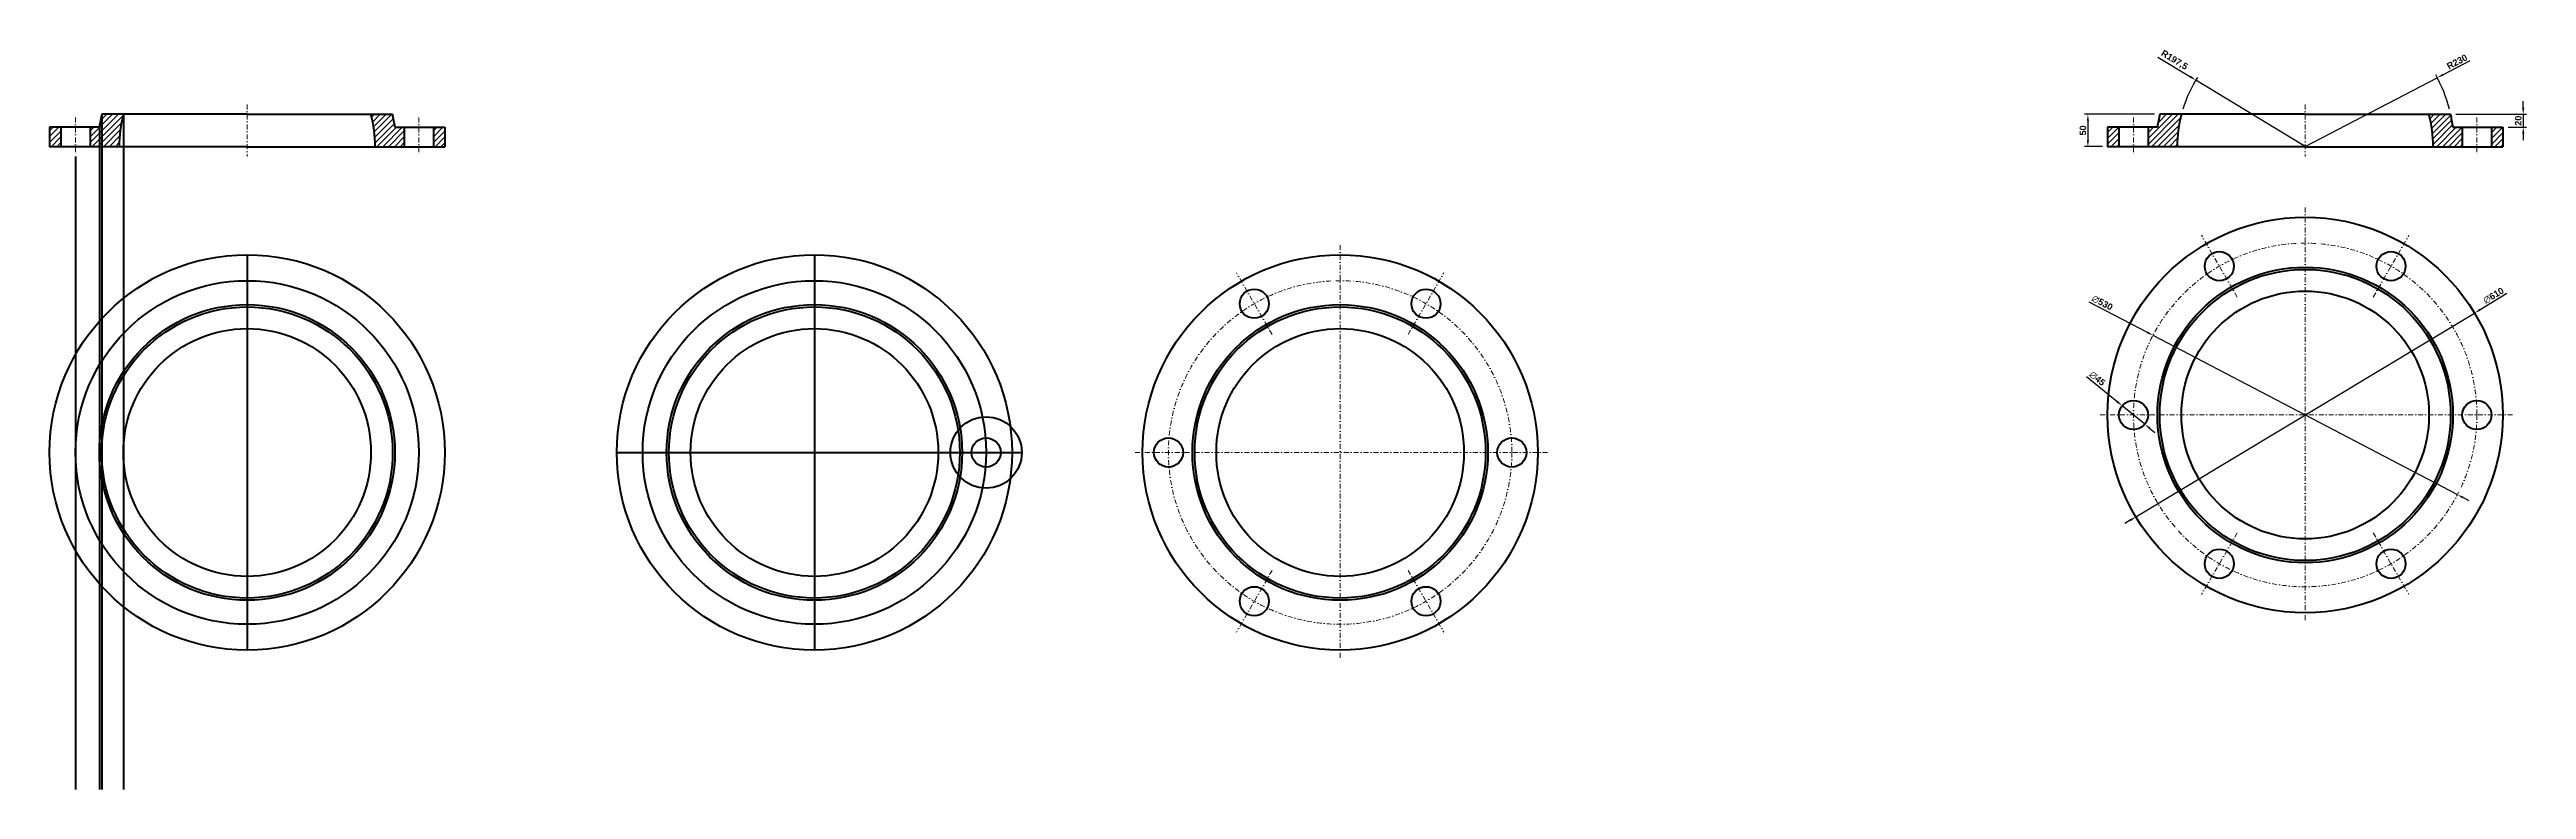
# Model space of a CAD drawing. Header units: millimetres. Extents: x 7195 to 15852, y -351 to 871.
# Drawn here: x 12029 to 15852, y -351 to 790 of the extents above; entities that cross this region are included whole.
import ezdxf

# ---------------------------------------------------------------- set-up
doc = ezdxf.new("R2010")
doc.units = ezdxf.units.MM
doc.header["$LTSCALE"] = 0.3
doc.linetypes.add('DASHDOTX2', pattern=[50.8, 25.4, -12.7, 0, -12.7])
for name, color, linetype, lineweight in [('Contorno', 5, 'Continuous', 50), ('cotas', 7, 'Continuous', 9), ('Hachura', 252, 'Continuous', 15), ('Linha de Centro', 46, 'DASHDOTX2', 9)]:
    doc.layers.add(name, color=color, linetype=linetype, lineweight=lineweight)
doc.styles.add('Cotas', font='')
doc.styles.get('Cotas').set_extended_font_data('Arial', bold=True)
doc.dimstyles.new('Cotas', dxfattribs={"dimscale": 0, "dimtxt": 2.5, "dimasz": 2.5, "dimexe": 1.25, "dimexo": 2, "dimtad": 1, "dimtxsty": 'Cotas', "dimcen": 2.5, "dimclrt": 102, "dimadec": 0, "dimazin": 0, "dimtfac": 1, "dimtmove": 0, "dimatfit": 3, "dimfxl": 1, "dimarcsym": 0})
pattern_1 = [(45, (-3374.5707, -756.2577), (-4.490128, 4.490128), [])]

# ---------------------------------------------------------------- blocks, each defined once
blk = doc.blocks.new('*D1')
at = {"layer": 'cotas', "color": 0, "lineweight": -2, "transparency": 16777216}
for p, q in [((15172.7, 286.4), (15220.3, 247.4)), ((15262.8, 212.6), (15228, 241.1)), ((15270.5, 206.2), (15278.3, 199.9))]:
    blk.add_line(p, q, dxfattribs=at)
at = {"layer": 'cotas', "color": 0, "transparency": 16777216}
for points in [[(15221.3, 248.7), (15219.2, 246.1), (15228, 241.1)], [(15271.6, 207.5), (15269.5, 204.9), (15262.8, 212.6)]]:
    blk.add_solid(points, dxfattribs=at)
at = {"layer": 'Defpoints', "color": 0, "transparency": 16777216}
for p in [(15228, 241.1), (15262.8, 212.6)]:
    blk.add_point(p, dxfattribs=at)
at = {"layer": 'cotas', "color": 102, "transparency": 16777216, "insert": (15189.6, 282.9), "char_height": 10, "attachment_point": 5, "rotation": 320.6852, "style": 'Cotas'}
blk.add_mtext('∅45', dxfattribs=at)
blk = doc.blocks.new('*D2')
at = {"layer": 'cotas', "color": 0, "lineweight": -2, "transparency": 16777216}
for p, q in [((15176.6, 401.4), (15266.7, 354.3)), ((15745.2, 104), (15275.6, 349.6)), ((15754.1, 99.4), (15762.9, 94.7))]:
    blk.add_line(p, q, dxfattribs=at)
at = {"layer": 'cotas', "color": 0, "transparency": 16777216}
for points in [[(15267.5, 355.7), (15265.9, 352.8), (15275.6, 349.6)], [(15754.9, 100.8), (15753.3, 97.9), (15745.2, 104)]]:
    blk.add_solid(points, dxfattribs=at)
at = {"layer": 'Defpoints', "color": 0, "transparency": 16777216}
for p in [(15275.6, 349.6), (15745.2, 104)]:
    blk.add_point(p, dxfattribs=at)
at = {"layer": 'cotas', "color": 102, "transparency": 16777216, "insert": (15197.2, 399.7), "char_height": 10, "attachment_point": 5, "rotation": 332.3909, "style": 'Cotas'}
blk.add_mtext('∅530', dxfattribs=at)
blk = doc.blocks.new('*D3')
at = {"layer": 'cotas', "color": 0, "lineweight": -2, "transparency": 16777216}
for p, q in [((15249.1, 69.6), (15771.8, 384)), ((15821.5, 414), (15780.3, 389.2)), ((15240.5, 64.4), (15231.9, 59.3))]:
    blk.add_line(p, q, dxfattribs=at)
at = {"layer": 'cotas', "color": 0, "transparency": 16777216}
for points in [[(15779.5, 390.6), (15781.2, 387.8), (15771.8, 384)], [(15239.6, 65.9), (15241.3, 63), (15249.1, 69.6)]]:
    blk.add_solid(points, dxfattribs=at)
at = {"layer": 'Defpoints', "color": 0, "transparency": 16777216}
for p in [(15771.8, 384), (15249.1, 69.6)]:
    blk.add_point(p, dxfattribs=at)
at = {"layer": 'cotas', "color": 102, "transparency": 16777216, "insert": (15801.1, 411), "char_height": 10, "attachment_point": 5, "rotation": 31.0318, "style": 'Cotas'}
blk.add_mtext('∅610', dxfattribs=at)
blk = doc.blocks.new('*D4')
at = {"layer": 'cotas', "color": 0, "lineweight": -2, "transparency": 16777216}
for p, q in [((15277.9, 690.7), (15170, 690.7)), ((15175, 680.7), (15175, 650.7)), ((15197.4, 640.7), (15170, 640.7))]:
    blk.add_line(p, q, dxfattribs=at)
at = {"layer": 'cotas', "color": 0, "transparency": 16777216}
for points in [[(15173.4, 680.7), (15176.7, 680.7), (15175, 690.7)], [(15173.4, 650.7), (15176.7, 650.7), (15175, 640.7)]]:
    blk.add_solid(points, dxfattribs=at)
at = {"layer": 'Defpoints', "color": 0, "transparency": 16777216}
for p in [(15285.9, 690.7), (15175, 640.7), (15205.4, 640.7)]:
    blk.add_point(p, dxfattribs=at)
at = {"layer": 'cotas', "color": 102, "transparency": 16777216, "insert": (15167.4, 665.7), "char_height": 10, "attachment_point": 5, "rotation": 90, "style": 'Cotas'}
blk.add_mtext('50', dxfattribs=at)
blk = doc.blocks.new('*D5')
at = {"layer": 'cotas', "color": 0, "lineweight": -2, "transparency": 16777216}
for p, q in [((15742.9, 690.7), (15851.9, 690.7)), ((15846.9, 700.7), (15846.9, 710.7)), ((15846.9, 690.7), (15846.9, 670.7)), ((15823.4, 670.7), (15851.9, 670.7)), ((15846.9, 660.7), (15846.9, 650.7))]:
    blk.add_line(p, q, dxfattribs=at)
at = {"layer": 'cotas', "color": 0, "transparency": 16777216}
for points in [[(15845.2, 700.7), (15848.6, 700.7), (15846.9, 690.7)], [(15845.2, 660.7), (15848.6, 660.7), (15846.9, 670.7)]]:
    blk.add_solid(points, dxfattribs=at)
at = {"layer": 'Defpoints', "color": 0, "transparency": 16777216}
for p in [(15734.9, 690.7), (15815.4, 670.7), (15846.9, 670.7)]:
    blk.add_point(p, dxfattribs=at)
at = {"layer": 'cotas', "color": 102, "transparency": 16777216, "insert": (15839.3, 680.7), "char_height": 10, "attachment_point": 5, "rotation": 90, "style": 'Cotas'}
blk.add_mtext('20', dxfattribs=at)
blk = doc.blocks.new('*D6')
at = {"layer": 'cotas', "color": 0, "lineweight": -2, "transparency": 16777216}
for p, q in [((15283.1, 779), (15333.2, 748.5)), ((15510.4, 640.7), (15341.7, 743.3))]:
    blk.add_line(p, q, dxfattribs=at)
blk.add_arc((15510.4, 640.7), 197.5, 147.2239, 163.0143, dxfattribs=at)
at = {"layer": 'cotas', "color": 0, "transparency": 16777216}
blk.add_solid([(15334, 750), (15332.3, 747.1), (15341.7, 743.3)], dxfattribs=at)
at = {"layer": 'Defpoints', "color": 0, "transparency": 16777216}
for p in [(15341.7, 743.3), (15510.4, 640.7)]:
    blk.add_point(p, dxfattribs=at)
at = {"layer": 'cotas', "color": 102, "transparency": 16777216, "insert": (15308.3, 773.8), "char_height": 10, "attachment_point": 5, "rotation": 328.6744, "style": 'Cotas'}
blk.add_mtext('R197,5', dxfattribs=at)
blk = doc.blocks.new('*D7')
at = {"layer": 'cotas', "color": 0, "lineweight": -2, "transparency": 16777216}
for p, q in [((15764.5, 773.3), (15723.2, 751.7)), ((15510.4, 640.7), (15714.3, 747.1))]:
    blk.add_line(p, q, dxfattribs=at)
blk.add_arc((15510.4, 640.7), 230, 14.5488, 28.8113, dxfattribs=at)
at = {"layer": 'cotas', "color": 0, "transparency": 16777216}
blk.add_solid([(15722.4, 753.2), (15723.9, 750.3), (15714.3, 747.1)], dxfattribs=at)
at = {"layer": 'Defpoints', "color": 0, "transparency": 16777216}
for p in [(15714.3, 747.1), (15510.4, 640.7)]:
    blk.add_point(p, dxfattribs=at)
at = {"layer": 'cotas', "color": 102, "transparency": 16777216, "insert": (15744.8, 771.6), "char_height": 10, "attachment_point": 5, "rotation": 27.5658, "style": 'Cotas'}
blk.add_mtext('R230', dxfattribs=at)

msp = doc.modelspace()

# ---------------------------------------------------------------- hatches: boundary and pattern name
at = {"layer": 'Hachura'}
h = msp.add_hatch(dxfattribs=at)
h.set_pattern_fill('ANSI31', color=256, scale=2)
h.set_pattern_definition(pattern_1)
h.paths.add_polyline_path([(12046.729, 670.666), (12029.229, 670.666), (12029.229, 640.666), (12046.729, 640.666)])
h.paths.add_polyline_path([(12143.162, 690.666), (12109.729, 690.666, 0.02208698), (12106.193, 670.666), (12091.729, 670.666), (12091.729, 640.666), (12136.729, 640.666, -0.06407497)])
h.paths.add_polyline_path([(12576.729, 670.666), (12562.264, 670.666, 0.02208698), (12558.728, 690.666), (12525.295, 690.666, -0.06407497), (12531.729, 640.666), (12576.729, 640.666)])
h.paths.add_polyline_path([(12639.229, 670.666), (12621.729, 670.666), (12621.729, 640.666), (12639.229, 640.666)])
h = msp.add_hatch(dxfattribs=at)
h.set_pattern_fill('ANSI31', color=256, scale=2)
h.set_pattern_definition(pattern_1)
h.paths.add_polyline_path([(15222.903, 670.666), (15205.403, 670.666), (15205.403, 640.666), (15222.903, 640.666)])
h.paths.add_polyline_path([(15319.336, 690.666), (15285.903, 690.666, 0.02208698), (15282.367, 670.666), (15267.903, 670.666), (15267.903, 640.666), (15312.903, 640.666, -0.06407497)])
h.paths.add_polyline_path([(15752.903, 670.666), (15738.438, 670.666, 0.02208698), (15734.902, 690.666), (15701.469, 690.666, -0.06407497), (15707.903, 640.666), (15752.903, 640.666)])
h.paths.add_polyline_path([(15815.403, 670.666), (15797.903, 670.666), (15797.903, 640.666), (15815.403, 640.666)])

# ---------------------------------------------------------------- linework, layer by layer
at = {"layer": 'Contorno'}
for p, q in [((12334.229, 690.666), (12109.729, 690.666)), ((12109.729, 690.666), (12109.729, -350.784)), ((12143.162, 690.666), (12143.162, -350.784)), ((12334.229, 690.666), (12558.728, 690.666)), ((15510.403, 690.666), (15285.903, 690.666)), ((15510.403, 690.666), (15734.902, 690.666)), ((12106.193, 670.666), (12029.229, 670.666)), ((12029.229, 670.666), (12029.229, 640.666)), ((12046.729, 670.666), (12046.729, 640.666)), ((12091.729, 670.666), (12091.729, 640.666)), ((12106.193, 670.666), (12106.193, -350.784)), ((12562.264, 670.666), (12639.229, 670.666)), ((12576.729, 670.666), (12576.729, 640.666)), ((12621.729, 670.666), (12621.729, 640.666)), ((12639.229, 670.666), (12639.229, 640.666)), ((15282.367, 670.666), (15205.403, 670.666)), ((15205.403, 670.666), (15205.403, 640.666)), ((15222.903, 670.666), (15222.903, 640.666)), ((15267.903, 670.666), (15267.903, 640.666)), ((15738.438, 670.666), (15815.403, 670.666)), ((15752.903, 670.666), (15752.903, 640.666)), ((15797.903, 670.666), (15797.903, 640.666)), ((15815.403, 670.666), (15815.403, 640.666)), ((12334.229, 640.666), (12029.229, 640.666)), ((12069.229, 625.666), (12069.229, -350.784)), ((12334.229, 640.666), (12639.229, 640.666)), ((15510.403, 640.666), (15205.403, 640.666)), ((15510.403, 640.666), (15815.403, 640.666)), ((12334.229, 473.964), (12334.229, -136.036)), ((13209.621, 473.964), (13209.621, -136.036)), ((12904.621, 168.964), (13529.621, 168.964))]:
    msp.add_line(p, q, dxfattribs=at)
for centre, radius in [((15510.403, 226.81), 305), ((12334.229, 168.964), 305), ((13209.621, 168.964), 305), ((14021.038, 168.964), 305), ((15377.903, 456.307), 22.5), ((15642.903, 456.307), 22.5), ((12334.229, 168.964), 265), ((13209.621, 168.964), 265), ((13888.538, 398.461), 22.5), ((14153.538, 398.461), 22.5), ((15510.403, 226.81), 228.035), ((15510.403, 226.81), 224.499), ((12334.229, 168.964), 228.035), ((12334.229, 168.964), 224.499), ((13209.621, 168.964), 228.035), ((13209.621, 168.964), 224.499), ((14021.038, 168.964), 228.035), ((14021.038, 168.964), 224.499), ((15510.403, 226.81), 191.066), ((12334.229, 168.964), 191.066), ((13209.621, 168.964), 191.066), ((14021.038, 168.964), 191.066), ((15245.403, 226.81), 22.5), ((15775.403, 226.81), 22.5), ((13474.621, 168.964), 55), ((13474.621, 168.964), 22.5), ((13756.038, 168.964), 22.5), ((14286.038, 168.964), 22.5), ((15377.903, -2.686), 22.5), ((15642.903, -2.686), 22.5), ((13888.538, -60.533), 22.5), ((14153.538, -60.533), 22.5)]:
    msp.add_circle(centre, radius, dxfattribs=at)
for centre, radius, start, end in [((12334.229, 640.666), 230, 167.444142, 172.505283), ((12334.229, 640.666), 197.5, 165.335146, 180), ((12334.229, 640.666), 197.5, 0, 14.664854), ((12334.229, 640.666), 230, 7.494717, 12.555858), ((15510.403, 640.666), 230, 167.444142, 172.505283), ((15510.403, 640.666), 197.5, 165.335146, 180), ((15510.403, 640.666), 197.5, 0, 14.664854), ((15510.403, 640.666), 230, 7.494717, 12.555858)]:
    msp.add_arc(centre, radius, start, end, dxfattribs=at)
at = {"layer": 'Linha de Centro'}
for p, q in [((12334.229, 705.666), (12334.229, 625.666)), ((15510.403, 705.666), (15510.403, 625.666)), ((12069.229, 685.666), (12069.229, 625.666)), ((12599.229, 685.666), (12599.229, 625.666)), ((15245.403, 685.666), (15245.403, 625.666)), ((15775.403, 685.666), (15775.403, 625.666)), ((15510.403, 546.81), (15510.403, -93.19)), ((15405.403, 408.676), (15350.403, 503.939)), ((15615.403, 408.676), (15670.403, 503.939)), ((14021.038, 488.964), (14021.038, -151.036)), ((13916.038, 350.829), (13861.038, 446.092)), ((14126.038, 350.829), (14181.038, 446.092)), ((15830.403, 226.81), (15190.403, 226.81)), ((14341.038, 168.964), (13701.038, 168.964)), ((15405.403, 44.945), (15350.403, -50.318)), ((15615.403, 44.945), (15670.403, -50.318)), ((13916.038, -12.901), (13861.038, -108.164)), ((14126.038, -12.901), (14181.038, -108.164))]:
    msp.add_line(p, q, dxfattribs=at)
for centre in [(15510.403, 226.81), (14021.038, 168.964)]:
    msp.add_circle(centre, 265, dxfattribs=at)

# ---------------------------------------------------------------- dimensions: what is measured, and where the dimension line sits
at = {"layer": 'cotas'}
for mpoint, picture, middle in [((15341.693, 743.346), '*D6', (15308.34, 773.755)), ((15714.293, 747.102), '*D7', (15744.763, 771.588))]:
    dim = msp.add_radius_dim(center=(15510.403, 640.666), mpoint=mpoint, dimstyle='Cotas', override={"dimscale": 4}, dxfattribs=at)
    dim.commit()
    dim.dimension.update_dxf_attribs({"geometry": picture, "text_midpoint": middle})
dim = msp.add_linear_dim(base=(15175.021, 640.666), p1=(15285.903, 690.666), p2=(15205.403, 640.666), angle=90, dimstyle='Cotas', override={"dimscale": 4}, dxfattribs=at)
dim.commit()
dim.dimension.update_dxf_attribs({"geometry": '*D4', "text_midpoint": (15167.415, 665.666)})
dim = msp.add_linear_dim(base=(15846.886, 670.666), p1=(15734.902, 690.666), p2=(15815.403, 670.666), angle=90, dimstyle='Cotas', override={"dimscale": 4}, dxfattribs=at)
dim.commit()
dim.dimension.update_dxf_attribs({"geometry": '*D5', "text_midpoint": (15846.886, 680.666), "dimtype": 160})
dim = msp.add_diameter_dim_2p(p1=(15249.054, 69.579), p2=(15771.751, 384.042), dimstyle='Cotas', override={"dimscale": 4}, dxfattribs=at)
dim.commit()
dim.dimension.update_dxf_attribs({"geometry": '*D3', "text_midpoint": (15801.06, 411.032)})
for p1, p2, picture, middle in [((15745.227, 104), (15275.578, 349.621), '*D2', (15193.443, 392.577)), ((15262.81, 212.555), (15227.995, 241.066), '*D1', (15184.488, 276.694))]:
    dim = msp.add_diameter_dim_2p(p1=p1, p2=p2, dimstyle='Cotas', override={"dimscale": 4}, dxfattribs=at)
    dim.commit()
    dim.dimension.update_dxf_attribs({"geometry": picture, "text_midpoint": middle, "dimtype": 163})

doc.saveas('drawing.dxf')
